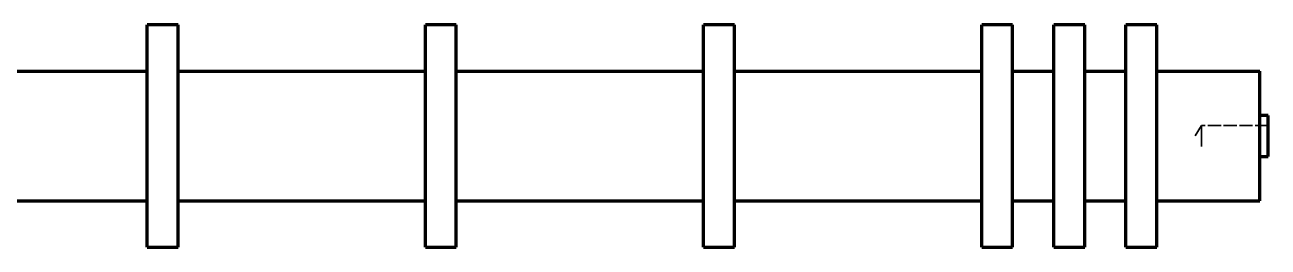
# Model space of a CAD drawing. Header units: millimetres. Extents: x 0 to 420, y 0 to 297.
# Drawn here: x 211.9 to 332.6, y 187.8 to 209.4 of the extents above; entities that cross this region are included whole.
import ezdxf

# ---------------------------------------------------------------- set-up
doc = ezdxf.new("R2010")
doc.units = ezdxf.units.MM
doc.linetypes.add('DASHED', pattern=[1.524, 1.27, -0.254])

msp = doc.modelspace()

# ---------------------------------------------------------------- linework, layer by layer
at = {"color": 1, "lineweight": 70}
for p, q in [((226.8, 209.4), (223.8, 209.4)), ((223.8, 209.13), (223.8, 209.4)), ((223.8, 208.33), (223.8, 209.13)), ((226.8, 209.13), (226.8, 209.4)), ((226.8, 208.33), (226.8, 209.13)), ((253.8, 209.4), (250.8, 209.4)), ((250.8, 209.13), (250.8, 209.4)), ((250.8, 208.33), (250.8, 209.13)), ((253.8, 209.13), (253.8, 209.4)), ((253.8, 208.33), (253.8, 209.13)), ((280.8, 209.4), (277.8, 209.4)), ((277.8, 209.13), (277.8, 209.4)), ((277.8, 208.33), (277.8, 209.13)), ((280.8, 209.13), (280.8, 209.4)), ((280.8, 208.33), (280.8, 209.13)), ((307.8, 209.4), (304.8, 209.4)), ((304.8, 209.13), (304.8, 209.4)), ((304.8, 208.33), (304.8, 209.13)), ((307.8, 209.13), (307.8, 209.4)), ((307.8, 208.33), (307.8, 209.13)), ((314.8, 209.4), (311.8, 209.4)), ((311.8, 209.13), (311.8, 209.4)), ((311.8, 208.33), (311.8, 209.13)), ((314.8, 209.13), (314.8, 209.4)), ((314.8, 208.33), (314.8, 209.13)), ((321.8, 209.4), (318.8, 209.4)), ((318.8, 209.13), (318.8, 209.4)), ((318.8, 208.33), (318.8, 209.13)), ((321.8, 209.13), (321.8, 209.4)), ((321.8, 208.33), (321.8, 209.13)), ((223.8, 207.04), (223.8, 208.33)), ((226.8, 207.04), (226.8, 208.33)), ((250.8, 207.04), (250.8, 208.33)), ((253.8, 207.04), (253.8, 208.33)), ((277.8, 207.04), (277.8, 208.33)), ((280.8, 207.04), (280.8, 208.33)), ((304.8, 207.04), (304.8, 208.33)), ((307.8, 207.04), (307.8, 208.33)), ((311.8, 207.04), (311.8, 208.33)), ((314.8, 207.04), (314.8, 208.33)), ((318.8, 207.04), (318.8, 208.33)), ((321.8, 207.04), (321.8, 208.33)), ((223.8, 205.33), (223.8, 207.04)), ((226.8, 205.33), (226.8, 207.04)), ((250.8, 205.33), (250.8, 207.04)), ((253.8, 205.33), (253.8, 207.04)), ((277.8, 205.33), (277.8, 207.04)), ((280.8, 205.33), (280.8, 207.04)), ((304.8, 205.33), (304.8, 207.04)), ((307.8, 205.33), (307.8, 207.04)), ((311.8, 205.33), (311.8, 207.04)), ((314.8, 205.33), (314.8, 207.04)), ((318.8, 205.33), (318.8, 207.04)), ((321.8, 205.33), (321.8, 207.04)), ((223.8, 203.29), (223.8, 205.33)), ((226.8, 203.29), (226.8, 205.33)), ((250.8, 203.29), (250.8, 205.33)), ((253.8, 203.29), (253.8, 205.33)), ((277.8, 203.29), (277.8, 205.33)), ((280.8, 203.29), (280.8, 205.33)), ((304.8, 203.29), (304.8, 205.33)), ((307.8, 203.29), (307.8, 205.33)), ((311.8, 203.29), (311.8, 205.33)), ((314.8, 203.29), (314.8, 205.33)), ((318.8, 203.29), (318.8, 205.33)), ((321.8, 203.29), (321.8, 205.33)), ((173.8, 204.9), (223.8, 204.9)), ((226.8, 204.9), (250.8, 204.9)), ((253.8, 204.9), (277.8, 204.9)), ((280.8, 204.9), (304.8, 204.9)), ((307.8, 204.9), (311.8, 204.9)), ((314.8, 204.9), (318.8, 204.9)), ((321.8, 204.9), (331.8, 204.9)), ((331.8, 204.74), (331.8, 204.9)), ((331.8, 204.28), (331.8, 204.74)), ((331.8, 203.53), (331.8, 204.28)), ((223.8, 201), (223.8, 203.29)), ((226.8, 201), (226.8, 203.29)), ((250.8, 201), (250.8, 203.29)), ((253.8, 201), (253.8, 203.29)), ((277.8, 201), (277.8, 203.29)), ((280.8, 201), (280.8, 203.29)), ((304.8, 201), (304.8, 203.29)), ((307.8, 201), (307.8, 203.29)), ((311.8, 201), (311.8, 203.29)), ((314.8, 201), (314.8, 203.29)), ((318.8, 201), (318.8, 203.29)), ((321.8, 201), (321.8, 203.29)), ((331.8, 202.53), (331.8, 203.53)), ((331.8, 201.33), (331.8, 202.53)), ((223.8, 198.6), (223.8, 201)), ((226.8, 198.6), (226.8, 201)), ((250.8, 198.6), (250.8, 201)), ((253.8, 198.6), (253.8, 201)), ((277.8, 198.6), (277.8, 201)), ((280.8, 198.6), (280.8, 201)), ((304.8, 198.6), (304.8, 201)), ((307.8, 198.6), (307.8, 201)), ((311.8, 198.6), (311.8, 201)), ((314.8, 198.6), (314.8, 201)), ((318.8, 198.6), (318.8, 201)), ((321.8, 198.6), (321.8, 201)), ((331.8, 200), (331.8, 201.33)), ((332.6, 200.6), (331.8, 200.6)), ((332.6, 200.55), (332.6, 200.6)), ((332.6, 200.4), (332.6, 200.55)), ((332.6, 200.16), (332.6, 200.4)), ((331.8, 198.6), (331.8, 200)), ((332.6, 199.85), (332.6, 200.16)), ((332.6, 199.47), (332.6, 199.85)), ((332.6, 199.05), (332.6, 199.47)), ((223.8, 196.2), (223.8, 198.6)), ((226.8, 196.2), (226.8, 198.6)), ((250.8, 196.2), (250.8, 198.6)), ((253.8, 196.2), (253.8, 198.6)), ((277.8, 196.2), (277.8, 198.6)), ((280.8, 196.2), (280.8, 198.6)), ((304.8, 196.2), (304.8, 198.6)), ((307.8, 196.2), (307.8, 198.6)), ((311.8, 196.2), (311.8, 198.6)), ((314.8, 196.2), (314.8, 198.6)), ((318.8, 196.2), (318.8, 198.6)), ((321.8, 196.2), (321.8, 198.6)), ((331.8, 197.2), (331.8, 198.6)), ((332.6, 198.6), (332.6, 199.05)), ((332.6, 198.15), (332.6, 198.6)), ((332.6, 197.73), (332.6, 198.15)), ((331.8, 195.87), (331.8, 197.2)), ((332.6, 197.35), (332.6, 197.73)), ((332.6, 197.04), (332.6, 197.35)), ((332.6, 196.8), (332.6, 197.04)), ((332.6, 196.65), (332.6, 196.8)), ((223.8, 193.91), (223.8, 196.2)), ((226.8, 193.91), (226.8, 196.2)), ((250.8, 193.91), (250.8, 196.2)), ((253.8, 193.91), (253.8, 196.2)), ((277.8, 193.91), (277.8, 196.2)), ((280.8, 193.91), (280.8, 196.2)), ((304.8, 193.91), (304.8, 196.2)), ((307.8, 193.91), (307.8, 196.2)), ((311.8, 193.91), (311.8, 196.2)), ((314.8, 193.91), (314.8, 196.2)), ((318.8, 193.91), (318.8, 196.2)), ((321.8, 193.91), (321.8, 196.2)), ((331.8, 196.6), (332.6, 196.6)), ((331.8, 194.67), (331.8, 195.87)), ((332.6, 196.6), (332.6, 196.65)), ((331.8, 193.67), (331.8, 194.67)), ((223.8, 191.87), (223.8, 193.91)), ((226.8, 191.87), (226.8, 193.91)), ((250.8, 191.87), (250.8, 193.91)), ((253.8, 191.87), (253.8, 193.91)), ((277.8, 191.87), (277.8, 193.91)), ((280.8, 191.87), (280.8, 193.91)), ((304.8, 191.87), (304.8, 193.91)), ((307.8, 191.87), (307.8, 193.91)), ((311.8, 191.87), (311.8, 193.91)), ((314.8, 191.87), (314.8, 193.91)), ((318.8, 191.87), (318.8, 193.91)), ((321.8, 191.87), (321.8, 193.91)), ((331.8, 192.92), (331.8, 193.67)), ((173.8, 192.3), (223.8, 192.3)), ((226.8, 192.3), (250.8, 192.3)), ((253.8, 192.3), (277.8, 192.3)), ((280.8, 192.3), (304.8, 192.3)), ((307.8, 192.3), (311.8, 192.3)), ((314.8, 192.3), (318.8, 192.3)), ((321.8, 192.3), (331.8, 192.3)), ((331.8, 192.46), (331.8, 192.92)), ((331.8, 192.3), (331.8, 192.46)), ((223.8, 190.16), (223.8, 191.87)), ((226.8, 190.16), (226.8, 191.87)), ((250.8, 190.16), (250.8, 191.87)), ((253.8, 190.16), (253.8, 191.87)), ((277.8, 190.16), (277.8, 191.87)), ((280.8, 190.16), (280.8, 191.87)), ((304.8, 190.16), (304.8, 191.87)), ((307.8, 190.16), (307.8, 191.87)), ((311.8, 190.16), (311.8, 191.87)), ((314.8, 190.16), (314.8, 191.87)), ((318.8, 190.16), (318.8, 191.87)), ((321.8, 190.16), (321.8, 191.87)), ((223.8, 188.87), (223.8, 190.16)), ((226.8, 188.87), (226.8, 190.16)), ((250.8, 188.87), (250.8, 190.16)), ((253.8, 188.87), (253.8, 190.16)), ((277.8, 188.87), (277.8, 190.16)), ((280.8, 188.87), (280.8, 190.16)), ((304.8, 188.87), (304.8, 190.16)), ((307.8, 188.87), (307.8, 190.16)), ((311.8, 188.87), (311.8, 190.16)), ((314.8, 188.87), (314.8, 190.16)), ((318.8, 188.87), (318.8, 190.16)), ((321.8, 188.87), (321.8, 190.16)), ((223.8, 188.07), (223.8, 188.87)), ((226.8, 188.07), (226.8, 188.87)), ((250.8, 188.07), (250.8, 188.87)), ((253.8, 188.07), (253.8, 188.87)), ((277.8, 188.07), (277.8, 188.87)), ((280.8, 188.07), (280.8, 188.87)), ((304.8, 188.07), (304.8, 188.87)), ((307.8, 188.07), (307.8, 188.87)), ((311.8, 188.07), (311.8, 188.87)), ((314.8, 188.07), (314.8, 188.87)), ((318.8, 188.07), (318.8, 188.87)), ((321.8, 188.07), (321.8, 188.87)), ((223.8, 187.8), (223.8, 188.07)), ((223.8, 187.8), (226.8, 187.8)), ((226.8, 187.8), (226.8, 188.07)), ((250.8, 187.8), (250.8, 188.07)), ((250.8, 187.8), (253.8, 187.8)), ((253.8, 187.8), (253.8, 188.07)), ((277.8, 187.8), (277.8, 188.07)), ((277.8, 187.8), (280.8, 187.8)), ((280.8, 187.8), (280.8, 188.07)), ((304.8, 187.8), (304.8, 188.07)), ((304.8, 187.8), (307.8, 187.8)), ((307.8, 187.8), (307.8, 188.07)), ((311.8, 187.8), (311.8, 188.07)), ((311.8, 187.8), (314.8, 187.8)), ((314.8, 187.8), (314.8, 188.07)), ((318.8, 187.8), (318.8, 188.07)), ((318.8, 187.8), (321.8, 187.8)), ((321.8, 187.8), (321.8, 188.07))]:
    msp.add_line(p, q, dxfattribs=at)
at = {"color": 5, "linetype": 'DASHED', "lineweight": 35}
for p, q in [((223.8, 209.4), (223.8, 209.13)), ((223.8, 209.13), (223.8, 208.33)), ((226.8, 209.4), (226.8, 209.13)), ((226.8, 209.13), (226.8, 208.33)), ((250.8, 209.4), (250.8, 209.13)), ((250.8, 209.13), (250.8, 208.33)), ((253.8, 209.4), (253.8, 209.13)), ((253.8, 209.13), (253.8, 208.33)), ((277.8, 209.4), (277.8, 209.13)), ((277.8, 209.13), (277.8, 208.33)), ((280.8, 209.4), (280.8, 209.13)), ((280.8, 209.13), (280.8, 208.33)), ((304.8, 209.4), (304.8, 209.13)), ((304.8, 209.13), (304.8, 208.33)), ((307.8, 209.4), (307.8, 209.13)), ((307.8, 209.13), (307.8, 208.33)), ((311.8, 209.4), (311.8, 209.13)), ((311.8, 209.13), (311.8, 208.33)), ((314.8, 209.4), (314.8, 209.13)), ((314.8, 209.13), (314.8, 208.33)), ((318.8, 209.4), (318.8, 209.13)), ((318.8, 209.13), (318.8, 208.33)), ((321.8, 209.4), (321.8, 209.13)), ((321.8, 209.13), (321.8, 208.33)), ((223.8, 208.33), (223.8, 207.04)), ((226.8, 208.33), (226.8, 207.04)), ((250.8, 208.33), (250.8, 207.04)), ((253.8, 208.33), (253.8, 207.04)), ((277.8, 208.33), (277.8, 207.04)), ((280.8, 208.33), (280.8, 207.04)), ((304.8, 208.33), (304.8, 207.04)), ((307.8, 208.33), (307.8, 207.04)), ((311.8, 208.33), (311.8, 207.04)), ((314.8, 208.33), (314.8, 207.04)), ((318.8, 208.33), (318.8, 207.04)), ((321.8, 208.33), (321.8, 207.04)), ((223.8, 207.04), (223.8, 205.33)), ((226.8, 207.04), (226.8, 205.33)), ((250.8, 207.04), (250.8, 205.33)), ((253.8, 207.04), (253.8, 205.33)), ((277.8, 207.04), (277.8, 205.33)), ((280.8, 207.04), (280.8, 205.33)), ((304.8, 207.04), (304.8, 205.33)), ((307.8, 207.04), (307.8, 205.33)), ((311.8, 207.04), (311.8, 205.33)), ((314.8, 207.04), (314.8, 205.33)), ((318.8, 207.04), (318.8, 205.33)), ((321.8, 207.04), (321.8, 205.33)), ((223.8, 205.33), (223.8, 203.29)), ((226.8, 205.33), (226.8, 203.29)), ((250.8, 205.33), (250.8, 203.29)), ((253.8, 205.33), (253.8, 203.29)), ((277.8, 205.33), (277.8, 203.29)), ((280.8, 205.33), (280.8, 203.29)), ((304.8, 205.33), (304.8, 203.29)), ((307.8, 205.33), (307.8, 203.29)), ((311.8, 205.33), (311.8, 203.29)), ((314.8, 205.33), (314.8, 203.29)), ((318.8, 205.33), (318.8, 203.29)), ((321.8, 205.33), (321.8, 203.29)), ((223.8, 204.86), (223.8, 204.9)), ((223.8, 204.9), (223.8, 204.74)), ((223.8, 204.74), (223.8, 204.86)), ((223.8, 204.55), (223.8, 204.74)), ((223.8, 204.74), (223.8, 204.28)), ((223.8, 204.28), (223.8, 204.55)), ((223.8, 203.93), (223.8, 204.28)), ((223.8, 204.28), (223.8, 203.53)), ((226.8, 204.74), (226.8, 204.9)), ((226.8, 204.9), (226.8, 204.86)), ((226.8, 204.86), (226.8, 204.74)), ((226.8, 204.28), (226.8, 204.74)), ((226.8, 204.74), (226.8, 204.55)), ((226.8, 204.55), (226.8, 204.28)), ((226.8, 203.53), (226.8, 204.28)), ((226.8, 204.28), (226.8, 203.93)), ((250.8, 204.86), (250.8, 204.9)), ((250.8, 204.9), (250.8, 204.74)), ((250.8, 204.74), (250.8, 204.86)), ((250.8, 204.55), (250.8, 204.74)), ((250.8, 204.74), (250.8, 204.28)), ((250.8, 204.28), (250.8, 204.55)), ((250.8, 203.93), (250.8, 204.28)), ((250.8, 204.28), (250.8, 203.53)), ((253.8, 204.74), (253.8, 204.9)), ((253.8, 204.9), (253.8, 204.86)), ((253.8, 204.86), (253.8, 204.74)), ((253.8, 204.28), (253.8, 204.74)), ((253.8, 204.74), (253.8, 204.55)), ((253.8, 204.55), (253.8, 204.28)), ((253.8, 203.53), (253.8, 204.28)), ((253.8, 204.28), (253.8, 203.93)), ((277.8, 204.86), (277.8, 204.9)), ((277.8, 204.9), (277.8, 204.74)), ((277.8, 204.74), (277.8, 204.86)), ((277.8, 204.55), (277.8, 204.74)), ((277.8, 204.74), (277.8, 204.28)), ((277.8, 204.28), (277.8, 204.55)), ((277.8, 203.93), (277.8, 204.28)), ((277.8, 204.28), (277.8, 203.53)), ((280.8, 204.74), (280.8, 204.9)), ((280.8, 204.9), (280.8, 204.86)), ((280.8, 204.86), (280.8, 204.74)), ((280.8, 204.28), (280.8, 204.74)), ((280.8, 204.74), (280.8, 204.55)), ((280.8, 204.55), (280.8, 204.28)), ((280.8, 203.53), (280.8, 204.28)), ((280.8, 204.28), (280.8, 203.93)), ((304.8, 204.86), (304.8, 204.9)), ((304.8, 204.9), (304.8, 204.74)), ((304.8, 204.74), (304.8, 204.86)), ((304.8, 204.55), (304.8, 204.74)), ((304.8, 204.74), (304.8, 204.28)), ((304.8, 204.28), (304.8, 204.55)), ((304.8, 203.93), (304.8, 204.28)), ((304.8, 204.28), (304.8, 203.53)), ((307.8, 204.74), (307.8, 204.9)), ((307.8, 204.9), (307.8, 204.86)), ((307.8, 204.86), (307.8, 204.74)), ((307.8, 204.28), (307.8, 204.74)), ((307.8, 204.74), (307.8, 204.55)), ((307.8, 204.55), (307.8, 204.28)), ((307.8, 203.53), (307.8, 204.28)), ((307.8, 204.28), (307.8, 203.93)), ((311.8, 204.86), (311.8, 204.9)), ((311.8, 204.9), (311.8, 204.74)), ((311.8, 204.74), (311.8, 204.86)), ((311.8, 204.55), (311.8, 204.74)), ((311.8, 204.74), (311.8, 204.28)), ((311.8, 204.28), (311.8, 204.55)), ((311.8, 203.93), (311.8, 204.28)), ((311.8, 204.28), (311.8, 203.53)), ((314.8, 204.74), (314.8, 204.9)), ((314.8, 204.9), (314.8, 204.86)), ((314.8, 204.86), (314.8, 204.74)), ((314.8, 204.28), (314.8, 204.74)), ((314.8, 204.74), (314.8, 204.55)), ((314.8, 204.55), (314.8, 204.28)), ((314.8, 203.53), (314.8, 204.28)), ((314.8, 204.28), (314.8, 203.93)), ((318.8, 204.86), (318.8, 204.9)), ((318.8, 204.9), (318.8, 204.74)), ((318.8, 204.74), (318.8, 204.86)), ((318.8, 204.55), (318.8, 204.74)), ((318.8, 204.74), (318.8, 204.28)), ((318.8, 204.28), (318.8, 204.55)), ((318.8, 203.93), (318.8, 204.28)), ((318.8, 204.28), (318.8, 203.53)), ((321.8, 204.74), (321.8, 204.9)), ((321.8, 204.9), (321.8, 204.86)), ((321.8, 204.86), (321.8, 204.74)), ((321.8, 204.28), (321.8, 204.74)), ((321.8, 204.74), (321.8, 204.55)), ((321.8, 204.55), (321.8, 204.28)), ((321.8, 203.53), (321.8, 204.28)), ((321.8, 204.28), (321.8, 203.93)), ((331.8, 204.9), (331.8, 204.86)), ((331.8, 204.86), (331.8, 204.74)), ((331.8, 204.74), (331.8, 204.55)), ((331.8, 204.55), (331.8, 204.28)), ((331.8, 204.28), (331.8, 203.93)), ((223.8, 203.53), (223.8, 203.93)), ((223.8, 203.05), (223.8, 203.53)), ((223.8, 203.53), (223.8, 202.53)), ((223.8, 203.29), (223.8, 201)), ((223.8, 202.53), (223.8, 203.05)), ((226.8, 203.93), (226.8, 203.53)), ((226.8, 202.53), (226.8, 203.53)), ((226.8, 203.53), (226.8, 203.05)), ((226.8, 203.29), (226.8, 201)), ((226.8, 203.05), (226.8, 202.53)), ((250.8, 203.53), (250.8, 203.93)), ((250.8, 203.05), (250.8, 203.53)), ((250.8, 203.53), (250.8, 202.53)), ((250.8, 203.29), (250.8, 201)), ((250.8, 202.53), (250.8, 203.05)), ((253.8, 203.93), (253.8, 203.53)), ((253.8, 202.53), (253.8, 203.53)), ((253.8, 203.53), (253.8, 203.05)), ((253.8, 203.29), (253.8, 201)), ((253.8, 203.05), (253.8, 202.53)), ((277.8, 203.53), (277.8, 203.93)), ((277.8, 203.05), (277.8, 203.53)), ((277.8, 203.53), (277.8, 202.53)), ((277.8, 203.29), (277.8, 201)), ((277.8, 202.53), (277.8, 203.05)), ((280.8, 203.93), (280.8, 203.53)), ((280.8, 202.53), (280.8, 203.53)), ((280.8, 203.53), (280.8, 203.05)), ((280.8, 203.29), (280.8, 201)), ((280.8, 203.05), (280.8, 202.53)), ((304.8, 203.53), (304.8, 203.93)), ((304.8, 203.05), (304.8, 203.53)), ((304.8, 203.53), (304.8, 202.53)), ((304.8, 203.29), (304.8, 201)), ((304.8, 202.53), (304.8, 203.05)), ((307.8, 203.93), (307.8, 203.53)), ((307.8, 202.53), (307.8, 203.53)), ((307.8, 203.53), (307.8, 203.05)), ((307.8, 203.29), (307.8, 201)), ((307.8, 203.05), (307.8, 202.53)), ((311.8, 203.53), (311.8, 203.93)), ((311.8, 203.05), (311.8, 203.53)), ((311.8, 203.53), (311.8, 202.53)), ((311.8, 203.29), (311.8, 201)), ((311.8, 202.53), (311.8, 203.05)), ((314.8, 203.93), (314.8, 203.53)), ((314.8, 202.53), (314.8, 203.53)), ((314.8, 203.53), (314.8, 203.05)), ((314.8, 203.29), (314.8, 201)), ((314.8, 203.05), (314.8, 202.53)), ((318.8, 203.53), (318.8, 203.93)), ((318.8, 203.05), (318.8, 203.53)), ((318.8, 203.53), (318.8, 202.53)), ((318.8, 203.29), (318.8, 201)), ((318.8, 202.53), (318.8, 203.05)), ((321.8, 203.93), (321.8, 203.53)), ((321.8, 202.53), (321.8, 203.53)), ((321.8, 203.53), (321.8, 203.05)), ((321.8, 203.29), (321.8, 201)), ((321.8, 203.05), (321.8, 202.53)), ((331.8, 203.93), (331.8, 203.53)), ((331.8, 203.53), (331.8, 203.05)), ((331.8, 203.05), (331.8, 202.53)), ((223.8, 201.95), (223.8, 202.53)), ((223.8, 202.53), (223.8, 201.33)), ((223.8, 201.33), (223.8, 201.95)), ((226.8, 201.33), (226.8, 202.53)), ((226.8, 202.53), (226.8, 201.95)), ((226.8, 201.95), (226.8, 201.33)), ((250.8, 201.95), (250.8, 202.53)), ((250.8, 202.53), (250.8, 201.33)), ((250.8, 201.33), (250.8, 201.95)), ((253.8, 201.33), (253.8, 202.53)), ((253.8, 202.53), (253.8, 201.95)), ((253.8, 201.95), (253.8, 201.33)), ((277.8, 201.95), (277.8, 202.53)), ((277.8, 202.53), (277.8, 201.33)), ((277.8, 201.33), (277.8, 201.95)), ((280.8, 201.33), (280.8, 202.53)), ((280.8, 202.53), (280.8, 201.95)), ((280.8, 201.95), (280.8, 201.33)), ((304.8, 201.95), (304.8, 202.53)), ((304.8, 202.53), (304.8, 201.33)), ((304.8, 201.33), (304.8, 201.95)), ((307.8, 201.33), (307.8, 202.53)), ((307.8, 202.53), (307.8, 201.95)), ((307.8, 201.95), (307.8, 201.33)), ((311.8, 201.95), (311.8, 202.53)), ((311.8, 202.53), (311.8, 201.33)), ((311.8, 201.33), (311.8, 201.95)), ((314.8, 201.33), (314.8, 202.53)), ((314.8, 202.53), (314.8, 201.95)), ((314.8, 201.95), (314.8, 201.33)), ((318.8, 201.95), (318.8, 202.53)), ((318.8, 202.53), (318.8, 201.33)), ((318.8, 201.33), (318.8, 201.95)), ((321.8, 201.33), (321.8, 202.53)), ((321.8, 202.53), (321.8, 201.95)), ((321.8, 201.95), (321.8, 201.33)), ((331.8, 202.53), (331.8, 201.95)), ((331.8, 201.95), (331.8, 201.33)), ((223.8, 200.68), (223.8, 201.33)), ((223.8, 201.33), (223.8, 200)), ((223.8, 201), (223.8, 198.6)), ((223.8, 200), (223.8, 200.68)), ((226.8, 200), (226.8, 201.33)), ((226.8, 201.33), (226.8, 200.68)), ((226.8, 201), (226.8, 198.6)), ((226.8, 200.68), (226.8, 200)), ((250.8, 200.68), (250.8, 201.33)), ((250.8, 201.33), (250.8, 200)), ((250.8, 201), (250.8, 198.6)), ((250.8, 200), (250.8, 200.68)), ((253.8, 200), (253.8, 201.33)), ((253.8, 201.33), (253.8, 200.68)), ((253.8, 201), (253.8, 198.6)), ((253.8, 200.68), (253.8, 200)), ((277.8, 200.68), (277.8, 201.33)), ((277.8, 201.33), (277.8, 200)), ((277.8, 201), (277.8, 198.6)), ((277.8, 200), (277.8, 200.68)), ((280.8, 200), (280.8, 201.33)), ((280.8, 201.33), (280.8, 200.68)), ((280.8, 201), (280.8, 198.6)), ((280.8, 200.68), (280.8, 200)), ((304.8, 200.68), (304.8, 201.33)), ((304.8, 201.33), (304.8, 200)), ((304.8, 201), (304.8, 198.6)), ((304.8, 200), (304.8, 200.68)), ((307.8, 200), (307.8, 201.33)), ((307.8, 201.33), (307.8, 200.68)), ((307.8, 201), (307.8, 198.6)), ((307.8, 200.68), (307.8, 200)), ((311.8, 200.68), (311.8, 201.33)), ((311.8, 201.33), (311.8, 200)), ((311.8, 201), (311.8, 198.6)), ((311.8, 200), (311.8, 200.68)), ((314.8, 200), (314.8, 201.33)), ((314.8, 201.33), (314.8, 200.68)), ((314.8, 201), (314.8, 198.6)), ((314.8, 200.68), (314.8, 200)), ((318.8, 200.68), (318.8, 201.33)), ((318.8, 201.33), (318.8, 200)), ((318.8, 201), (318.8, 198.6)), ((318.8, 200), (318.8, 200.68)), ((321.8, 200), (321.8, 201.33)), ((321.8, 201.33), (321.8, 200.68)), ((321.8, 201), (321.8, 198.6)), ((321.8, 200.68), (321.8, 200)), ((331.8, 201.33), (331.8, 200.68)), ((331.8, 200.68), (331.8, 200)), ((331.8, 200.6), (331.8, 200.55)), ((331.8, 200.55), (331.8, 200.6)), ((331.8, 200.55), (331.8, 200.4)), ((331.8, 200.4), (331.8, 200.55)), ((331.8, 200.4), (331.8, 200.16)), ((331.8, 200.16), (331.8, 200.4)), ((332.6, 200.6), (332.6, 200.55)), ((332.6, 200.55), (332.6, 200.4)), ((332.6, 200.4), (332.6, 200.16)), ((223.8, 199.31), (223.8, 200)), ((223.8, 200), (223.8, 198.6)), ((223.8, 198.6), (223.8, 199.31)), ((226.8, 198.6), (226.8, 200)), ((226.8, 200), (226.8, 199.31)), ((226.8, 199.31), (226.8, 198.6)), ((250.8, 199.31), (250.8, 200)), ((250.8, 200), (250.8, 198.6)), ((250.8, 198.6), (250.8, 199.31)), ((253.8, 198.6), (253.8, 200)), ((253.8, 200), (253.8, 199.31)), ((253.8, 199.31), (253.8, 198.6)), ((277.8, 199.31), (277.8, 200)), ((277.8, 200), (277.8, 198.6)), ((277.8, 198.6), (277.8, 199.31)), ((280.8, 198.6), (280.8, 200)), ((280.8, 200), (280.8, 199.31)), ((280.8, 199.31), (280.8, 198.6)), ((304.8, 199.31), (304.8, 200)), ((304.8, 200), (304.8, 198.6)), ((304.8, 198.6), (304.8, 199.31)), ((307.8, 198.6), (307.8, 200)), ((307.8, 200), (307.8, 199.31)), ((307.8, 199.31), (307.8, 198.6)), ((311.8, 199.31), (311.8, 200)), ((311.8, 200), (311.8, 198.6)), ((311.8, 198.6), (311.8, 199.31)), ((314.8, 198.6), (314.8, 200)), ((314.8, 200), (314.8, 199.31)), ((314.8, 199.31), (314.8, 198.6)), ((318.8, 199.31), (318.8, 200)), ((318.8, 200), (318.8, 198.6)), ((318.8, 198.6), (318.8, 199.31)), ((321.8, 198.6), (321.8, 200)), ((321.8, 200), (321.8, 199.31)), ((321.8, 199.31), (321.8, 198.6)), ((326.14, 199.61), (325.53, 198.6)), ((326.14, 199.61), (326.14, 199.59)), ((326.14, 199.59), (326.14, 199.61)), ((332.6, 199.61), (326.14, 199.61)), ((326.14, 199.59), (326.14, 199.51)), ((326.14, 199.51), (326.14, 199.59)), ((326.14, 199.51), (326.14, 199.39)), ((326.14, 199.39), (326.14, 199.51)), ((326.14, 199.39), (326.14, 199.23)), ((326.14, 199.23), (326.14, 199.39)), ((326.14, 199.23), (326.14, 199.04)), ((326.14, 199.04), (326.14, 199.23)), ((331.8, 200.16), (331.8, 199.85)), ((331.8, 199.85), (331.8, 200.16)), ((331.8, 200), (331.8, 199.31)), ((331.8, 199.85), (331.8, 199.47)), ((331.8, 199.47), (331.8, 199.85)), ((331.8, 199.47), (331.8, 199.05)), ((331.8, 199.05), (331.8, 199.47)), ((331.8, 199.31), (331.8, 198.6)), ((332.6, 200.16), (332.6, 199.85)), ((332.6, 199.85), (332.6, 199.47)), ((332.6, 199.61), (332.6, 199.59)), ((332.6, 199.59), (332.6, 199.61)), ((332.6, 199.59), (332.6, 199.51)), ((332.6, 199.51), (332.6, 199.59)), ((332.6, 199.51), (332.6, 199.39)), ((332.6, 199.39), (332.6, 199.51)), ((332.6, 199.47), (332.6, 199.05)), ((332.6, 199.39), (332.6, 199.23)), ((332.6, 199.23), (332.6, 199.39)), ((332.6, 199.23), (332.6, 199.04)), ((332.6, 199.04), (332.6, 199.23)), ((223.8, 198.6), (223.8, 197.2)), ((223.8, 197.89), (223.8, 198.6)), ((223.8, 198.6), (223.8, 196.2)), ((226.8, 198.6), (226.8, 196.2)), ((226.8, 198.6), (226.8, 197.89)), ((226.8, 197.2), (226.8, 198.6)), ((250.8, 198.6), (250.8, 196.2)), ((250.8, 198.6), (250.8, 197.2)), ((250.8, 197.89), (250.8, 198.6)), ((253.8, 198.6), (253.8, 196.2)), ((253.8, 198.6), (253.8, 197.89)), ((253.8, 197.2), (253.8, 198.6)), ((277.8, 198.6), (277.8, 196.2)), ((277.8, 198.6), (277.8, 197.2)), ((277.8, 197.89), (277.8, 198.6)), ((280.8, 198.6), (280.8, 196.2)), ((280.8, 198.6), (280.8, 197.89)), ((280.8, 197.2), (280.8, 198.6)), ((304.8, 198.6), (304.8, 196.2)), ((304.8, 198.6), (304.8, 197.2)), ((304.8, 197.89), (304.8, 198.6)), ((307.8, 198.6), (307.8, 196.2)), ((307.8, 198.6), (307.8, 197.89)), ((307.8, 197.2), (307.8, 198.6)), ((311.8, 198.6), (311.8, 196.2)), ((311.8, 198.6), (311.8, 197.2)), ((311.8, 197.89), (311.8, 198.6)), ((314.8, 198.6), (314.8, 196.2)), ((314.8, 198.6), (314.8, 197.89)), ((314.8, 197.2), (314.8, 198.6)), ((318.8, 198.6), (318.8, 196.2)), ((318.8, 198.6), (318.8, 197.2)), ((318.8, 197.89), (318.8, 198.6)), ((321.8, 198.6), (321.8, 196.2)), ((321.8, 198.6), (321.8, 197.89)), ((321.8, 197.2), (321.8, 198.6)), ((326.14, 199.04), (326.14, 198.82)), ((326.14, 198.82), (326.14, 199.04)), ((326.14, 198.82), (326.14, 198.6)), ((326.14, 198.6), (326.14, 198.82)), ((326.14, 198.6), (326.14, 198.38)), ((326.14, 198.38), (326.14, 198.6)), ((326.14, 198.38), (326.14, 198.16)), ((326.14, 198.16), (326.14, 198.38)), ((326.14, 198.16), (326.14, 197.97)), ((326.14, 197.97), (326.14, 198.16)), ((326.14, 197.97), (326.14, 197.81)), ((326.14, 197.81), (326.14, 197.97)), ((331.8, 199.05), (331.8, 198.6)), ((331.8, 198.6), (331.8, 199.05)), ((331.8, 198.6), (331.8, 198.15)), ((331.8, 198.15), (331.8, 198.6)), ((331.8, 198.6), (331.8, 197.89)), ((331.8, 198.15), (331.8, 197.73)), ((331.8, 197.73), (331.8, 198.15)), ((332.6, 199.05), (332.6, 198.6)), ((332.6, 199.04), (332.6, 198.82)), ((332.6, 198.82), (332.6, 199.04)), ((332.6, 198.82), (332.6, 198.6)), ((332.6, 198.6), (332.6, 198.82)), ((332.6, 198.6), (332.6, 198.38)), ((332.6, 198.38), (332.6, 198.6)), ((332.6, 198.6), (332.6, 198.15)), ((332.6, 198.38), (332.6, 198.16)), ((332.6, 198.16), (332.6, 198.38)), ((332.6, 198.16), (332.6, 197.97)), ((332.6, 197.97), (332.6, 198.16)), ((332.6, 198.15), (332.6, 197.73)), ((332.6, 197.97), (332.6, 197.81)), ((332.6, 197.81), (332.6, 197.97)), ((223.8, 197.2), (223.8, 197.89)), ((223.8, 197.2), (223.8, 195.87)), ((223.8, 196.52), (223.8, 197.2)), ((226.8, 197.89), (226.8, 197.2)), ((226.8, 197.2), (226.8, 196.52)), ((226.8, 195.87), (226.8, 197.2)), ((250.8, 197.2), (250.8, 197.89)), ((250.8, 197.2), (250.8, 195.87)), ((250.8, 196.52), (250.8, 197.2)), ((253.8, 197.89), (253.8, 197.2)), ((253.8, 197.2), (253.8, 196.52)), ((253.8, 195.87), (253.8, 197.2)), ((277.8, 197.2), (277.8, 197.89)), ((277.8, 197.2), (277.8, 195.87)), ((277.8, 196.52), (277.8, 197.2)), ((280.8, 197.89), (280.8, 197.2)), ((280.8, 197.2), (280.8, 196.52)), ((280.8, 195.87), (280.8, 197.2)), ((304.8, 197.2), (304.8, 197.89)), ((304.8, 197.2), (304.8, 195.87)), ((304.8, 196.52), (304.8, 197.2)), ((307.8, 197.89), (307.8, 197.2)), ((307.8, 197.2), (307.8, 196.52)), ((307.8, 195.87), (307.8, 197.2)), ((311.8, 197.2), (311.8, 197.89)), ((311.8, 197.2), (311.8, 195.87)), ((311.8, 196.52), (311.8, 197.2)), ((314.8, 197.89), (314.8, 197.2)), ((314.8, 197.2), (314.8, 196.52)), ((314.8, 195.87), (314.8, 197.2)), ((318.8, 197.2), (318.8, 197.89)), ((318.8, 197.2), (318.8, 195.87)), ((318.8, 196.52), (318.8, 197.2)), ((321.8, 197.89), (321.8, 197.2)), ((321.8, 197.2), (321.8, 196.52)), ((321.8, 195.87), (321.8, 197.2)), ((326.14, 197.81), (326.14, 197.69)), ((326.14, 197.69), (326.14, 197.81)), ((326.14, 197.69), (326.14, 197.61)), ((326.14, 197.61), (326.14, 197.69)), ((326.14, 197.61), (326.14, 197.59)), ((326.14, 197.59), (326.14, 197.61)), ((331.8, 197.89), (331.8, 197.2)), ((331.8, 197.73), (331.8, 197.35)), ((331.8, 197.35), (331.8, 197.73)), ((331.8, 197.35), (331.8, 197.04)), ((331.8, 197.04), (331.8, 197.35)), ((331.8, 197.2), (331.8, 196.52)), ((331.8, 197.04), (331.8, 196.8)), ((331.8, 196.8), (331.8, 197.04)), ((331.8, 196.8), (331.8, 196.65)), ((331.8, 196.65), (331.8, 196.8)), ((332.6, 197.81), (332.6, 197.69)), ((332.6, 197.69), (332.6, 197.81)), ((332.6, 197.73), (332.6, 197.35)), ((332.6, 197.69), (332.6, 197.61)), ((332.6, 197.61), (332.6, 197.69)), ((332.6, 197.61), (332.6, 197.59)), ((332.6, 197.59), (332.6, 197.61)), ((332.6, 197.35), (332.6, 197.04)), ((332.6, 197.04), (332.6, 196.8)), ((332.6, 196.8), (332.6, 196.65)), ((223.8, 195.87), (223.8, 196.52)), ((223.8, 196.2), (223.8, 193.91)), ((223.8, 195.87), (223.8, 194.67)), ((223.8, 195.25), (223.8, 195.87)), ((226.8, 196.52), (226.8, 195.87)), ((226.8, 196.2), (226.8, 193.91)), ((226.8, 195.87), (226.8, 195.25)), ((226.8, 194.67), (226.8, 195.87)), ((250.8, 195.87), (250.8, 196.52)), ((250.8, 196.2), (250.8, 193.91)), ((250.8, 195.87), (250.8, 194.67)), ((250.8, 195.25), (250.8, 195.87)), ((253.8, 196.52), (253.8, 195.87)), ((253.8, 196.2), (253.8, 193.91)), ((253.8, 195.87), (253.8, 195.25)), ((253.8, 194.67), (253.8, 195.87)), ((277.8, 195.87), (277.8, 196.52)), ((277.8, 196.2), (277.8, 193.91)), ((277.8, 195.87), (277.8, 194.67)), ((277.8, 195.25), (277.8, 195.87)), ((280.8, 196.52), (280.8, 195.87)), ((280.8, 196.2), (280.8, 193.91)), ((280.8, 195.87), (280.8, 195.25)), ((280.8, 194.67), (280.8, 195.87)), ((304.8, 195.87), (304.8, 196.52)), ((304.8, 196.2), (304.8, 193.91)), ((304.8, 195.87), (304.8, 194.67)), ((304.8, 195.25), (304.8, 195.87)), ((307.8, 196.52), (307.8, 195.87)), ((307.8, 196.2), (307.8, 193.91)), ((307.8, 195.87), (307.8, 195.25)), ((307.8, 194.67), (307.8, 195.87)), ((311.8, 195.87), (311.8, 196.52)), ((311.8, 196.2), (311.8, 193.91)), ((311.8, 195.87), (311.8, 194.67)), ((311.8, 195.25), (311.8, 195.87)), ((314.8, 196.52), (314.8, 195.87)), ((314.8, 196.2), (314.8, 193.91)), ((314.8, 195.87), (314.8, 195.25)), ((314.8, 194.67), (314.8, 195.87)), ((318.8, 195.87), (318.8, 196.52)), ((318.8, 196.2), (318.8, 193.91)), ((318.8, 195.87), (318.8, 194.67)), ((318.8, 195.25), (318.8, 195.87)), ((321.8, 196.52), (321.8, 195.87)), ((321.8, 196.2), (321.8, 193.91)), ((321.8, 195.87), (321.8, 195.25)), ((321.8, 194.67), (321.8, 195.87)), ((331.8, 196.65), (331.8, 196.6)), ((331.8, 196.6), (331.8, 196.65)), ((331.8, 196.52), (331.8, 195.87)), ((331.8, 195.87), (331.8, 195.25)), ((332.6, 196.65), (332.6, 196.6)), ((223.8, 194.67), (223.8, 195.25)), ((223.8, 194.67), (223.8, 193.67)), ((223.8, 194.15), (223.8, 194.67)), ((226.8, 195.25), (226.8, 194.67)), ((226.8, 194.67), (226.8, 194.15)), ((226.8, 193.67), (226.8, 194.67)), ((250.8, 194.67), (250.8, 195.25)), ((250.8, 194.67), (250.8, 193.67)), ((250.8, 194.15), (250.8, 194.67)), ((253.8, 195.25), (253.8, 194.67)), ((253.8, 194.67), (253.8, 194.15)), ((253.8, 193.67), (253.8, 194.67)), ((277.8, 194.67), (277.8, 195.25)), ((277.8, 194.67), (277.8, 193.67)), ((277.8, 194.15), (277.8, 194.67)), ((280.8, 195.25), (280.8, 194.67)), ((280.8, 194.67), (280.8, 194.15)), ((280.8, 193.67), (280.8, 194.67)), ((304.8, 194.67), (304.8, 195.25)), ((304.8, 194.67), (304.8, 193.67)), ((304.8, 194.15), (304.8, 194.67)), ((307.8, 195.25), (307.8, 194.67)), ((307.8, 194.67), (307.8, 194.15)), ((307.8, 193.67), (307.8, 194.67)), ((311.8, 194.67), (311.8, 195.25)), ((311.8, 194.67), (311.8, 193.67)), ((311.8, 194.15), (311.8, 194.67)), ((314.8, 195.25), (314.8, 194.67)), ((314.8, 194.67), (314.8, 194.15)), ((314.8, 193.67), (314.8, 194.67)), ((318.8, 194.67), (318.8, 195.25)), ((318.8, 194.67), (318.8, 193.67)), ((318.8, 194.15), (318.8, 194.67)), ((321.8, 195.25), (321.8, 194.67)), ((321.8, 194.67), (321.8, 194.15)), ((321.8, 193.67), (321.8, 194.67)), ((331.8, 195.25), (331.8, 194.67)), ((331.8, 194.67), (331.8, 194.15)), ((223.8, 193.67), (223.8, 194.15)), ((223.8, 193.91), (223.8, 191.87)), ((223.8, 193.67), (223.8, 192.92)), ((223.8, 193.27), (223.8, 193.67)), ((223.8, 192.92), (223.8, 193.27)), ((226.8, 194.15), (226.8, 193.67)), ((226.8, 193.91), (226.8, 191.87)), ((226.8, 193.67), (226.8, 193.27)), ((226.8, 192.92), (226.8, 193.67)), ((226.8, 193.27), (226.8, 192.92)), ((250.8, 193.67), (250.8, 194.15)), ((250.8, 193.91), (250.8, 191.87)), ((250.8, 193.67), (250.8, 192.92)), ((250.8, 193.27), (250.8, 193.67)), ((250.8, 192.92), (250.8, 193.27)), ((253.8, 194.15), (253.8, 193.67)), ((253.8, 193.91), (253.8, 191.87)), ((253.8, 193.67), (253.8, 193.27)), ((253.8, 192.92), (253.8, 193.67)), ((253.8, 193.27), (253.8, 192.92)), ((277.8, 193.67), (277.8, 194.15)), ((277.8, 193.91), (277.8, 191.87)), ((277.8, 193.67), (277.8, 192.92)), ((277.8, 193.27), (277.8, 193.67)), ((277.8, 192.92), (277.8, 193.27)), ((280.8, 194.15), (280.8, 193.67)), ((280.8, 193.91), (280.8, 191.87)), ((280.8, 193.67), (280.8, 193.27)), ((280.8, 192.92), (280.8, 193.67)), ((280.8, 193.27), (280.8, 192.92)), ((304.8, 193.67), (304.8, 194.15)), ((304.8, 193.91), (304.8, 191.87)), ((304.8, 193.67), (304.8, 192.92)), ((304.8, 193.27), (304.8, 193.67)), ((304.8, 192.92), (304.8, 193.27)), ((307.8, 194.15), (307.8, 193.67)), ((307.8, 193.91), (307.8, 191.87)), ((307.8, 193.67), (307.8, 193.27)), ((307.8, 192.92), (307.8, 193.67)), ((307.8, 193.27), (307.8, 192.92)), ((311.8, 193.67), (311.8, 194.15)), ((311.8, 193.91), (311.8, 191.87)), ((311.8, 193.67), (311.8, 192.92)), ((311.8, 193.27), (311.8, 193.67)), ((311.8, 192.92), (311.8, 193.27)), ((314.8, 194.15), (314.8, 193.67)), ((314.8, 193.91), (314.8, 191.87)), ((314.8, 193.67), (314.8, 193.27)), ((314.8, 192.92), (314.8, 193.67)), ((314.8, 193.27), (314.8, 192.92)), ((318.8, 193.67), (318.8, 194.15)), ((318.8, 193.91), (318.8, 191.87)), ((318.8, 193.67), (318.8, 192.92)), ((318.8, 193.27), (318.8, 193.67)), ((318.8, 192.92), (318.8, 193.27)), ((321.8, 194.15), (321.8, 193.67)), ((321.8, 193.91), (321.8, 191.87)), ((321.8, 193.67), (321.8, 193.27)), ((321.8, 192.92), (321.8, 193.67)), ((321.8, 193.27), (321.8, 192.92)), ((331.8, 194.15), (331.8, 193.67)), ((331.8, 193.67), (331.8, 193.27)), ((331.8, 193.27), (331.8, 192.92)), ((223.8, 192.92), (223.8, 192.46)), ((223.8, 192.65), (223.8, 192.92)), ((223.8, 192.46), (223.8, 192.65)), ((223.8, 192.46), (223.8, 192.3)), ((223.8, 192.34), (223.8, 192.46)), ((223.8, 192.3), (223.8, 192.34)), ((226.8, 192.92), (226.8, 192.65)), ((226.8, 192.46), (226.8, 192.92)), ((226.8, 192.65), (226.8, 192.46)), ((226.8, 192.46), (226.8, 192.34)), ((226.8, 192.3), (226.8, 192.46)), ((226.8, 192.34), (226.8, 192.3)), ((250.8, 192.92), (250.8, 192.46)), ((250.8, 192.65), (250.8, 192.92)), ((250.8, 192.46), (250.8, 192.65)), ((250.8, 192.46), (250.8, 192.3)), ((250.8, 192.34), (250.8, 192.46)), ((250.8, 192.3), (250.8, 192.34)), ((253.8, 192.92), (253.8, 192.65)), ((253.8, 192.46), (253.8, 192.92)), ((253.8, 192.65), (253.8, 192.46)), ((253.8, 192.46), (253.8, 192.34)), ((253.8, 192.3), (253.8, 192.46)), ((253.8, 192.34), (253.8, 192.3)), ((277.8, 192.92), (277.8, 192.46)), ((277.8, 192.65), (277.8, 192.92)), ((277.8, 192.46), (277.8, 192.65)), ((277.8, 192.46), (277.8, 192.3)), ((277.8, 192.34), (277.8, 192.46)), ((277.8, 192.3), (277.8, 192.34)), ((280.8, 192.92), (280.8, 192.65)), ((280.8, 192.46), (280.8, 192.92)), ((280.8, 192.65), (280.8, 192.46)), ((280.8, 192.46), (280.8, 192.34)), ((280.8, 192.3), (280.8, 192.46)), ((280.8, 192.34), (280.8, 192.3)), ((304.8, 192.92), (304.8, 192.46)), ((304.8, 192.65), (304.8, 192.92)), ((304.8, 192.46), (304.8, 192.65)), ((304.8, 192.46), (304.8, 192.3)), ((304.8, 192.34), (304.8, 192.46)), ((304.8, 192.3), (304.8, 192.34)), ((307.8, 192.92), (307.8, 192.65)), ((307.8, 192.46), (307.8, 192.92)), ((307.8, 192.65), (307.8, 192.46)), ((307.8, 192.46), (307.8, 192.34)), ((307.8, 192.3), (307.8, 192.46)), ((307.8, 192.34), (307.8, 192.3)), ((311.8, 192.92), (311.8, 192.46)), ((311.8, 192.65), (311.8, 192.92)), ((311.8, 192.46), (311.8, 192.65)), ((311.8, 192.46), (311.8, 192.3)), ((311.8, 192.34), (311.8, 192.46)), ((311.8, 192.3), (311.8, 192.34)), ((314.8, 192.92), (314.8, 192.65)), ((314.8, 192.46), (314.8, 192.92)), ((314.8, 192.65), (314.8, 192.46)), ((314.8, 192.46), (314.8, 192.34)), ((314.8, 192.3), (314.8, 192.46)), ((314.8, 192.34), (314.8, 192.3)), ((318.8, 192.92), (318.8, 192.46)), ((318.8, 192.65), (318.8, 192.92)), ((318.8, 192.46), (318.8, 192.65)), ((318.8, 192.46), (318.8, 192.3)), ((318.8, 192.34), (318.8, 192.46)), ((318.8, 192.3), (318.8, 192.34)), ((321.8, 192.92), (321.8, 192.65)), ((321.8, 192.46), (321.8, 192.92)), ((321.8, 192.65), (321.8, 192.46)), ((321.8, 192.46), (321.8, 192.34)), ((321.8, 192.3), (321.8, 192.46)), ((321.8, 192.34), (321.8, 192.3)), ((331.8, 192.92), (331.8, 192.65)), ((331.8, 192.65), (331.8, 192.46)), ((331.8, 192.46), (331.8, 192.34)), ((331.8, 192.34), (331.8, 192.3)), ((223.8, 191.87), (223.8, 190.16)), ((226.8, 191.87), (226.8, 190.16)), ((250.8, 191.87), (250.8, 190.16)), ((253.8, 191.87), (253.8, 190.16)), ((277.8, 191.87), (277.8, 190.16)), ((280.8, 191.87), (280.8, 190.16)), ((304.8, 191.87), (304.8, 190.16)), ((307.8, 191.87), (307.8, 190.16)), ((311.8, 191.87), (311.8, 190.16)), ((314.8, 191.87), (314.8, 190.16)), ((318.8, 191.87), (318.8, 190.16)), ((321.8, 191.87), (321.8, 190.16)), ((223.8, 190.16), (223.8, 188.87)), ((226.8, 190.16), (226.8, 188.87)), ((250.8, 190.16), (250.8, 188.87)), ((253.8, 190.16), (253.8, 188.87)), ((277.8, 190.16), (277.8, 188.87)), ((280.8, 190.16), (280.8, 188.87)), ((304.8, 190.16), (304.8, 188.87)), ((307.8, 190.16), (307.8, 188.87)), ((311.8, 190.16), (311.8, 188.87)), ((314.8, 190.16), (314.8, 188.87)), ((318.8, 190.16), (318.8, 188.87)), ((321.8, 190.16), (321.8, 188.87)), ((223.8, 188.87), (223.8, 188.07)), ((226.8, 188.87), (226.8, 188.07)), ((250.8, 188.87), (250.8, 188.07)), ((253.8, 188.87), (253.8, 188.07)), ((277.8, 188.87), (277.8, 188.07)), ((280.8, 188.87), (280.8, 188.07)), ((304.8, 188.87), (304.8, 188.07)), ((307.8, 188.87), (307.8, 188.07)), ((311.8, 188.87), (311.8, 188.07)), ((314.8, 188.87), (314.8, 188.07)), ((318.8, 188.87), (318.8, 188.07)), ((321.8, 188.87), (321.8, 188.07)), ((223.8, 188.07), (223.8, 187.8)), ((226.8, 188.07), (226.8, 187.8)), ((250.8, 188.07), (250.8, 187.8)), ((253.8, 188.07), (253.8, 187.8)), ((277.8, 188.07), (277.8, 187.8)), ((280.8, 188.07), (280.8, 187.8)), ((304.8, 188.07), (304.8, 187.8)), ((307.8, 188.07), (307.8, 187.8)), ((311.8, 188.07), (311.8, 187.8)), ((314.8, 188.07), (314.8, 187.8)), ((318.8, 188.07), (318.8, 187.8)), ((321.8, 188.07), (321.8, 187.8))]:
    msp.add_line(p, q, dxfattribs=at)

doc.saveas('drawing.dxf')
